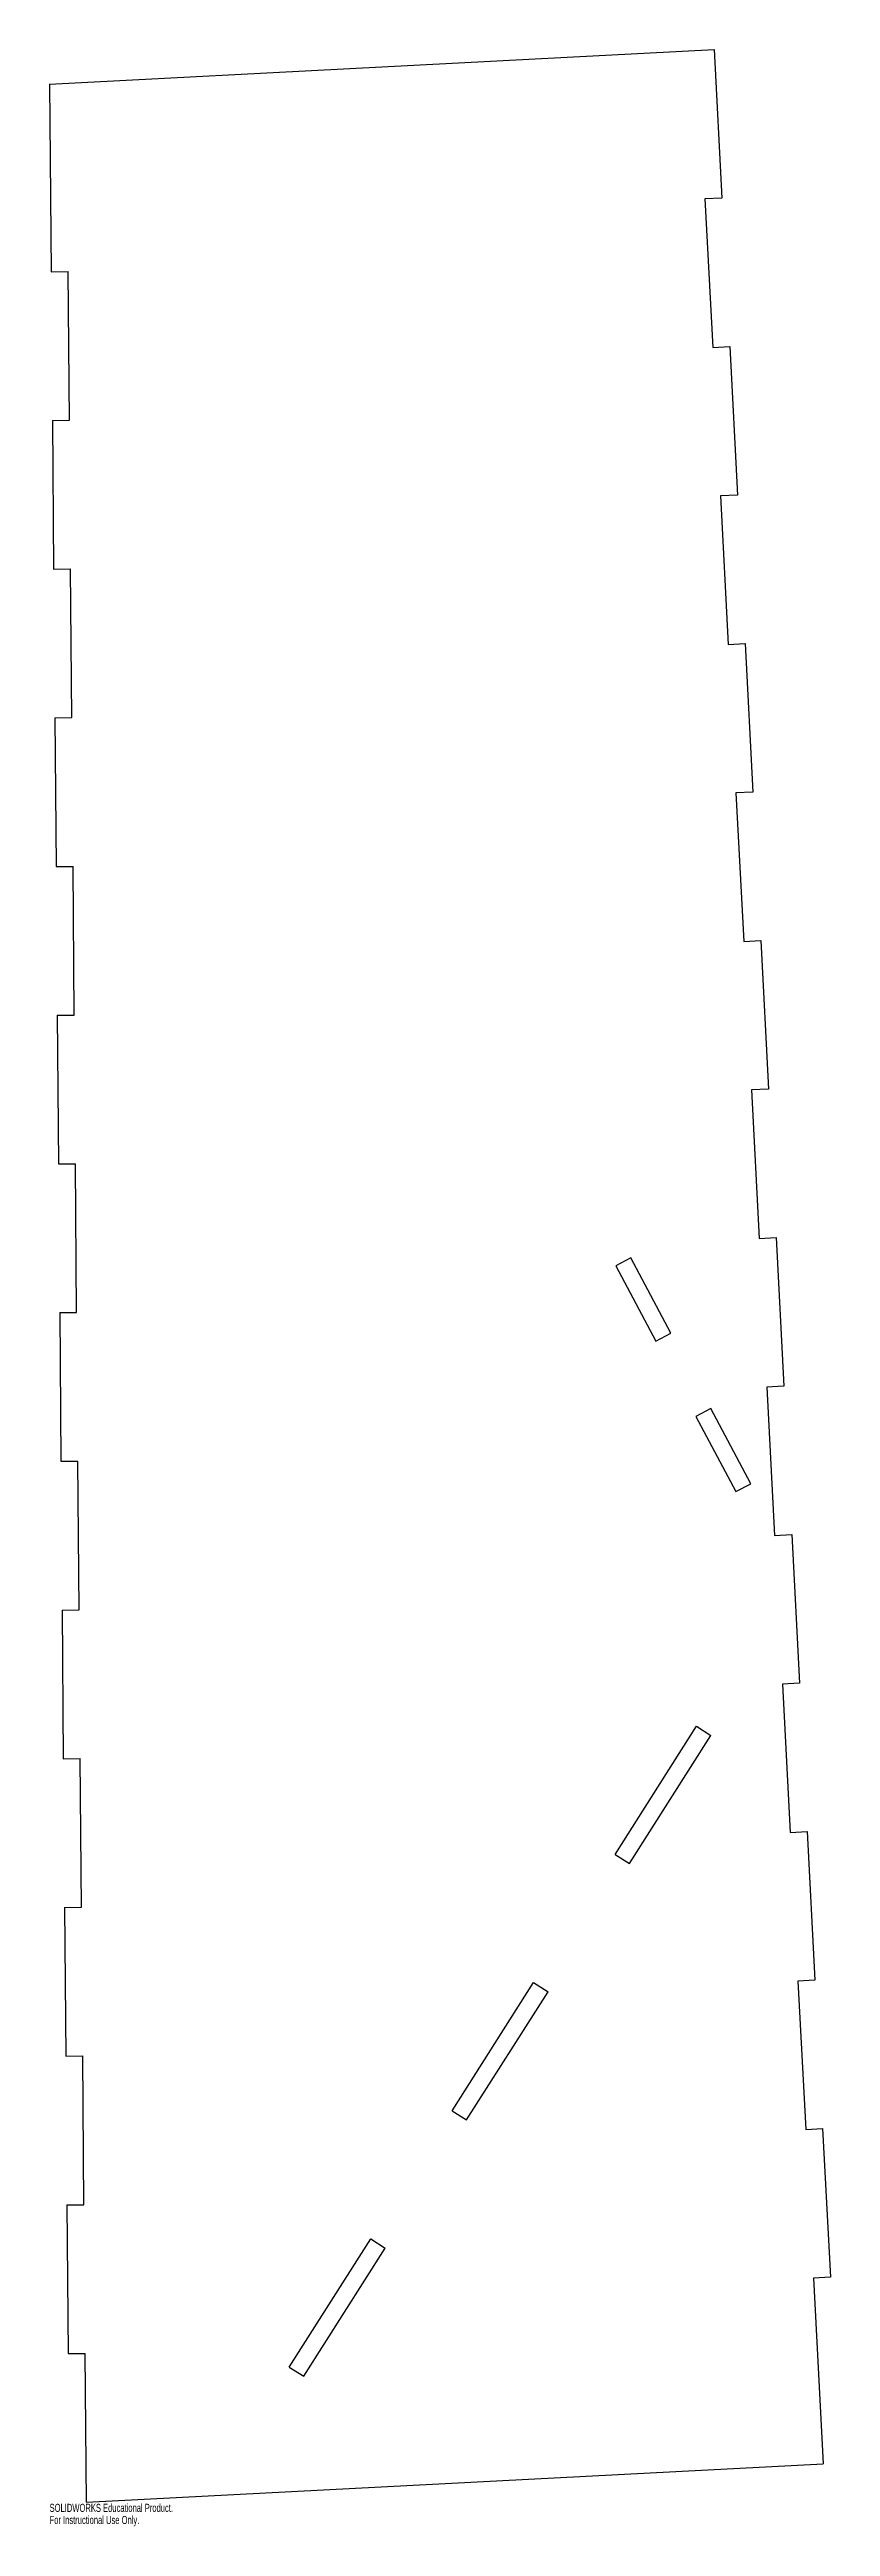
# Model space of a CAD drawing. Header units: inches. Extents: x -18.2 to 0.2, y -1.3 to 57.
import ezdxf

# ---------------------------------------------------------------- set-up
doc = ezdxf.new("R2010")
doc.units = ezdxf.units.IN
doc.header["$MEASUREMENT"] = 0
doc.styles.add('SLDTEXTSTYLE0', font='TXT', dxfattribs={"width": 0.7})

msp = doc.modelspace()

# ---------------------------------------------------------------- linework, layer by layer
at = {"color": 7, "linetype": 'Continuous', "lineweight": 25}
for p, q in [((-18.193, 56.209), (-2.57, 57.023)), ((-2.57, 57.023), (-2.388, 53.528)), ((-18.193, 56.209), (-18.157, 51.795)), ((-2.388, 53.528), (-2.788, 53.507)), ((-2.788, 53.507), (-2.605, 50.012)), ((-18.157, 51.795), (-17.757, 51.799)), ((-17.728, 48.299), (-17.757, 51.799)), ((-2.605, 50.012), (-2.206, 50.033)), ((-2.206, 50.033), (-2.024, 46.538)), ((-18.128, 48.295), (-17.728, 48.299)), ((-18.128, 48.295), (-18.099, 44.796)), ((-2.024, 46.538), (-2.423, 46.517)), ((-2.423, 46.517), (-2.241, 43.021)), ((-18.099, 44.796), (-17.7, 44.799)), ((-17.671, 41.299), (-17.7, 44.799)), ((-2.241, 43.021), (-1.842, 43.042)), ((-1.842, 43.042), (-1.66, 39.547)), ((-18.071, 41.296), (-17.671, 41.299)), ((-18.071, 41.296), (-18.042, 37.796)), ((-1.66, 39.547), (-2.059, 39.526)), ((-2.059, 39.526), (-1.877, 36.031)), ((-18.042, 37.796), (-17.642, 37.799)), ((-17.614, 34.299), (-17.642, 37.799)), ((-1.877, 36.031), (-1.478, 36.052)), ((-1.478, 36.052), (-1.296, 32.557)), ((-18.013, 34.296), (-17.614, 34.299)), ((-18.013, 34.296), (-17.985, 30.796)), ((-1.296, 32.557), (-1.695, 32.536)), ((-1.695, 32.536), (-1.513, 29.04)), ((-17.985, 30.796), (-17.585, 30.799)), ((-17.557, 27.299), (-17.585, 30.799)), ((-4.529, 28.585), (-4.882, 28.398)), ((-3.588, 26.814), (-4.529, 28.585)), ((-1.513, 29.04), (-1.113, 29.061)), ((-1.113, 29.061), (-0.931, 25.566)), ((-4.882, 28.398), (-3.942, 26.626)), ((-17.956, 27.296), (-17.557, 27.299)), ((-17.956, 27.296), (-17.928, 23.796)), ((-3.942, 26.626), (-3.588, 26.814)), ((-0.931, 25.566), (-1.331, 25.545)), ((-1.331, 25.545), (-1.149, 22.05)), ((-2.648, 25.042), (-3.001, 24.854)), ((-3.001, 24.854), (-2.061, 23.082)), ((-1.707, 23.27), (-2.648, 25.042)), ((-17.928, 23.796), (-17.528, 23.8)), ((-17.499, 20.3), (-17.528, 23.8)), ((-2.061, 23.082), (-1.707, 23.27)), ((-1.149, 22.05), (-0.749, 22.071)), ((-0.749, 22.071), (-0.567, 18.575)), ((-17.899, 20.296), (-17.499, 20.3)), ((-17.899, 20.296), (-17.87, 16.797)), ((-0.567, 18.575), (-0.967, 18.555)), ((-0.967, 18.555), (-0.785, 15.059)), ((-4.901, 14.543), (-2.986, 17.559)), ((-2.986, 17.559), (-2.648, 17.344)), ((-4.563, 14.328), (-2.648, 17.344)), ((-17.87, 16.797), (-17.471, 16.8)), ((-17.442, 13.3), (-17.471, 16.8)), ((-0.785, 15.059), (-0.385, 15.08)), ((-0.385, 15.08), (-0.203, 11.585)), ((-4.901, 14.543), (-4.563, 14.328)), ((-17.842, 13.297), (-17.442, 13.3)), ((-17.842, 13.297), (-17.813, 9.797)), ((-8.729, 8.511), (-6.815, 11.527)), ((-8.391, 8.296), (-6.477, 11.312)), ((-6.815, 11.527), (-6.477, 11.312)), ((-0.203, 11.585), (-0.602, 11.564)), ((-0.602, 11.564), (-0.42, 8.069)), ((-17.813, 9.797), (-17.413, 9.8)), ((-17.385, 6.3), (-17.413, 9.8)), ((-8.729, 8.511), (-8.391, 8.296)), ((-0.42, 8.069), (-0.021, 8.09)), ((-0.021, 8.09), (0.161, 4.594)), ((-17.784, 6.297), (-17.385, 6.3)), ((-17.784, 6.297), (-17.756, 2.797)), ((-12.558, 2.479), (-10.644, 5.495)), ((-12.22, 2.265), (-10.306, 5.28)), ((-10.644, 5.495), (-10.306, 5.28)), ((0.161, 4.594), (-0.238, 4.574)), ((-0.238, 4.574), (-0.011, 0.203)), ((-17.756, 2.797), (-17.356, 2.8)), ((-17.327, -0.7), (-17.356, 2.8)), ((-12.558, 2.479), (-12.22, 2.265)), ((-17.327, -0.7), (-0.011, 0.203))]:
    msp.add_line(p, q, dxfattribs=at)

# ---------------------------------------------------------------- texts
at = {"color": 7, "linetype": 'Continuous', "char_height": 0.1903, "attachment_point": 1, "style": 'SLDTEXTSTYLE0'}
for s, insert in [('SOLIDWORKS Educational Product.', (-18.193, -0.74)), ('For Instructional Use Only.', (-18.193, -1.025))]:
    msp.add_mtext(s, dxfattribs=dict(at, insert=insert))

doc.saveas('drawing.dxf')
